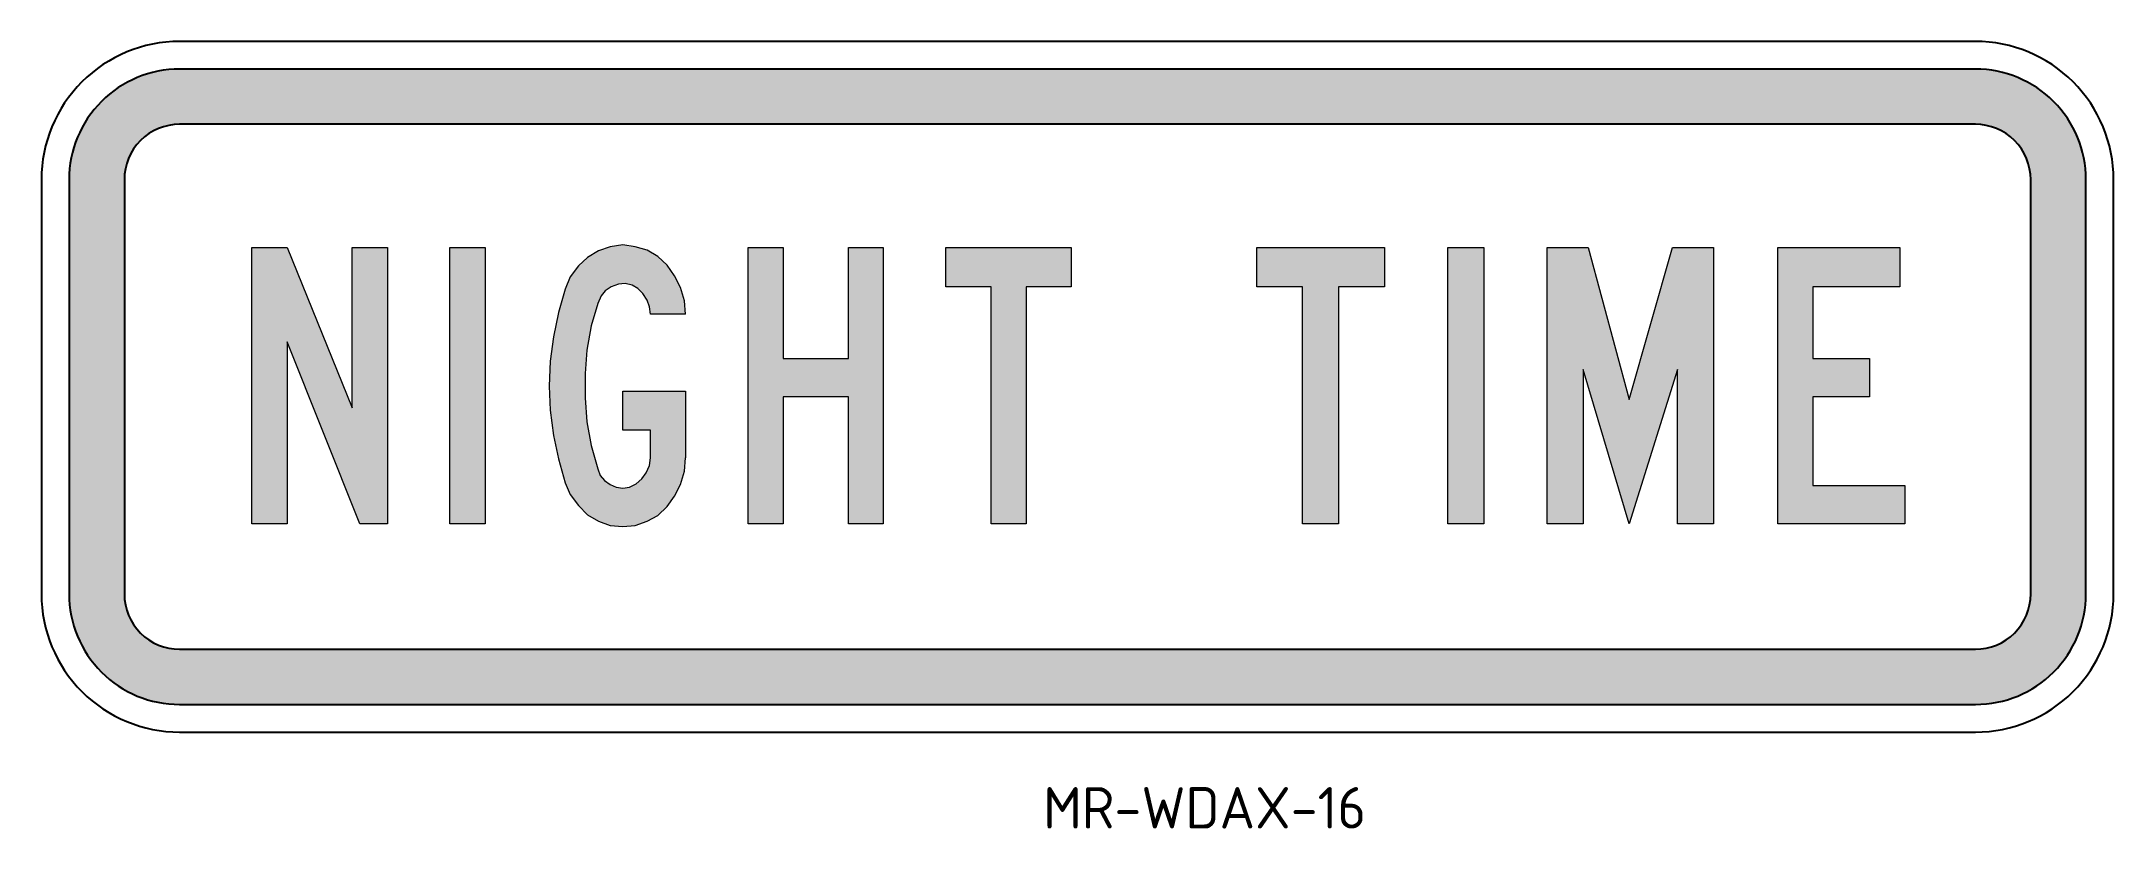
# Model space of a CAD drawing. Extents: x 141 to 291, y 128 to 185.
import ezdxf

# ---------------------------------------------------------------- set-up
doc = ezdxf.new("R2010")
doc.units = 0
doc.layers.get('0').update_dxf_attribs({"linetype": 'CONTINUOUS'})
doc.layers.add('T25', color=1, linetype='CONTINUOUS')
doc.styles.add('ISO', font='iso3098b.shx')

msp = doc.modelspace()

# ---------------------------------------------------------------- hatches: boundary and pattern name
at = {"layer": 'T25', "linetype": 'Continuous'}
h = msp.add_hatch(color=256, dxfattribs=at)
edge = h.paths.add_edge_path()
edge.add_line((150.54, 136.69), (280.54, 136.69))
edge.add_arc((280.54, 144.69), 8, 270, 360)
edge.add_line((288.54, 144.69), (288.54, 174.69))
edge.add_arc((280.54, 174.69), 8, 0, 90)
edge.add_line((280.54, 182.69), (150.54, 182.69))
edge.add_arc((150.54, 174.69), 8, 90, 180)
edge.add_line((142.54, 174.69), (142.54, 144.69))
edge.add_arc((150.54, 144.69), 8, 180, 270)
edge = h.paths.add_edge_path(flags=16)
edge.add_line((150.54, 140.69), (280.54, 140.69))
edge.add_arc((280.54, 144.69), 4, 270, 360)
edge.add_line((284.54, 144.69), (284.54, 174.69))
edge.add_arc((280.54, 174.69), 4, 0, 90)
edge.add_line((280.54, 178.69), (150.54, 178.69))
edge.add_arc((150.54, 174.69), 4, 90, 180)
edge.add_line((146.54, 174.69), (146.54, 144.69))
edge.add_arc((150.54, 144.69), 4, 180, 270)
h = msp.add_hatch(color=256, dxfattribs=at)
h.paths.add_polyline_path([(266.23, 149.76), (266.23, 169.77), (275.06, 169.77), (275.06, 166.93), (268.77, 166.93), (268.77, 161.73), (272.88, 161.73), (272.88, 158.95), (268.77, 158.95), (268.77, 152.55), (275.42, 152.55), (275.42, 149.76)])
h.paths.add_polyline_path([(249.54, 149.76), (249.54, 169.77), (252.51, 169.77), (255.47, 158.77), (258.61, 169.77), (261.57, 169.77), (261.57, 149.76), (258.97, 149.76), (258.97, 160.95), (255.47, 149.76), (252.14, 160.95), (252.14, 149.76)])
h.paths.add_polyline_path([(242.35, 149.76), (242.35, 169.77), (244.95, 169.77), (244.95, 149.76)])
h.paths.add_polyline_path([(231.83, 149.76), (231.83, 166.93), (228.51, 166.93), (228.51, 169.77), (237.76, 169.77), (237.76, 166.93), (234.43, 166.93), (234.43, 149.76)])
h.paths.add_polyline_path([(209.28, 149.76), (209.28, 166.93), (206.02, 166.93), (206.02, 169.77), (215.09, 169.77), (215.09, 166.93), (211.82, 166.93), (211.82, 149.76)])
h.paths.add_polyline_path([(191.69, 149.76), (191.69, 169.77), (194.23, 169.77), (194.23, 161.73), (198.95, 161.73), (198.95, 169.77), (201.48, 169.77), (201.48, 149.76), (198.95, 149.76), (198.95, 158.95), (194.23, 158.95), (194.23, 149.76)])
h.paths.add_polyline_path([(170.11, 149.76), (170.11, 169.77), (172.65, 169.77), (172.65, 149.76)])
h.paths.add_polyline_path([(155.78, 149.76), (155.78, 169.77), (158.32, 169.77), (163.04, 158.17), (163.04, 169.77), (165.58, 169.77), (165.58, 149.76), (163.58, 149.76), (158.32, 162.94), (158.32, 149.76)])
h.paths.add_polyline_path([(187.16, 164.94), (184.62, 164.94), (184.56, 165.48), (184.38, 165.97), (184.07, 166.45), (183.71, 166.81), (183.29, 167.05), (182.8, 167.17), (182.32, 167.11), (181.78, 166.93), (181.35, 166.63), (181.05, 166.27), (180.81, 165.72), (180.33, 164.09), (180.02, 162.34), (179.9, 160.65), (179.9, 158.89), (180.02, 157.14), (180.33, 155.45), (180.81, 153.75), (180.99, 153.27), (181.29, 152.91), (181.72, 152.61), (182.14, 152.42), (182.62, 152.36), (183.11, 152.42), (183.59, 152.67), (184.01, 153.03), (184.32, 153.45), (184.56, 154), (184.62, 154.54), (184.62, 156.54), (182.62, 156.54), (182.62, 159.38), (187.16, 159.38), (187.16, 154.54), (187.1, 153.57), (186.79, 152.61), (186.37, 151.76), (185.83, 151.03), (185.16, 150.37), (184.38, 149.95), (183.53, 149.64), (182.62, 149.58), (181.72, 149.64), (180.87, 149.95), (180.08, 150.43), (179.42, 151.09), (178.81, 151.88), (178.45, 152.73), (177.97, 154.48), (177.61, 156.17), (177.36, 157.99), (177.3, 159.74), (177.36, 161.55), (177.61, 163.31), (177.97, 165.06), (178.45, 166.75), (178.81, 167.66), (179.42, 168.44), (180.08, 169.05), (180.87, 169.53), (181.72, 169.83), (182.62, 169.96), (183.53, 169.83), (184.38, 169.59), (185.16, 169.11), (185.83, 168.5), (186.37, 167.72), (186.79, 166.87), (187.1, 165.91)])

# ---------------------------------------------------------------- linework, layer by layer
at = {"color": 1, "lineweight": 0}
for points in [[(155.78, 149.76), (155.78, 169.77), (158.32, 169.77), (163.04, 158.17), (163.04, 169.77), (165.58, 169.77), (165.58, 149.76), (163.58, 149.76), (158.32, 162.94), (158.32, 149.76), (155.78, 149.76), (155.78, 149.76)], [(170.11, 149.76), (170.11, 169.77), (172.65, 169.77), (172.65, 149.76), (170.11, 149.76), (170.11, 149.76)], [(182.62, 169.96), (181.72, 169.83), (180.87, 169.53), (180.08, 169.05), (179.42, 168.44), (178.81, 167.66), (178.45, 166.75)], [(187.16, 164.94), (187.1, 165.91), (186.79, 166.87), (186.37, 167.72), (185.83, 168.5), (185.16, 169.11), (184.38, 169.59), (183.53, 169.83), (182.62, 169.96)], [(191.69, 149.76), (191.69, 169.77), (194.23, 169.77), (194.23, 161.73), (198.95, 161.73), (198.95, 169.77), (201.48, 169.77), (201.48, 149.76), (198.95, 149.76), (198.95, 158.95), (194.23, 158.95), (194.23, 149.76), (191.69, 149.76), (191.69, 149.76)], [(209.28, 149.76), (209.28, 166.93), (206.02, 166.93), (206.02, 169.77), (215.09, 169.77), (215.09, 166.93), (211.82, 166.93), (211.82, 149.76), (209.28, 149.76), (209.28, 149.76)], [(231.83, 149.76), (231.83, 166.93), (228.51, 166.93), (228.51, 169.77), (237.76, 169.77), (237.76, 166.93), (234.43, 166.93), (234.43, 149.76), (231.83, 149.76), (231.83, 149.76)], [(242.35, 149.76), (242.35, 169.77), (244.95, 169.77), (244.95, 149.76), (242.35, 149.76), (242.35, 149.76)], [(249.54, 149.76), (249.54, 169.77), (252.51, 169.77), (255.47, 158.77), (258.61, 169.77), (261.57, 169.77), (261.57, 149.76), (258.97, 149.76), (258.97, 160.95), (255.47, 149.76), (252.14, 160.95), (252.14, 149.76), (249.54, 149.76), (249.54, 149.76)], [(266.23, 149.76), (266.23, 169.77), (275.06, 169.77), (275.06, 166.93), (268.77, 166.93), (268.77, 161.73), (272.88, 161.73), (272.88, 158.95), (268.77, 158.95), (268.77, 152.55), (275.42, 152.55), (275.42, 149.76), (266.23, 149.76), (266.23, 149.76)], [(178.45, 166.75), (177.97, 165.06), (177.61, 163.31), (177.36, 161.55), (177.3, 159.74), (177.36, 157.99), (177.61, 156.17), (177.97, 154.48), (178.45, 152.73)], [(187.16, 164.94), (184.62, 164.94), (184.56, 165.48), (184.38, 165.97), (184.07, 166.45), (183.71, 166.81), (183.29, 167.05), (182.8, 167.17), (182.32, 167.11), (181.78, 166.93), (181.35, 166.63), (181.05, 166.27), (180.81, 165.72), (180.33, 164.09), (180.02, 162.34), (179.9, 160.65), (179.9, 158.89), (180.02, 157.14), (180.33, 155.45), (180.81, 153.75), (180.99, 153.27), (181.29, 152.91), (181.72, 152.61), (182.14, 152.42), (182.62, 152.36), (183.11, 152.42), (183.59, 152.67), (184.01, 153.03), (184.32, 153.45), (184.56, 154), (184.62, 154.54)], [(184.62, 154.54), (184.62, 156.54), (182.62, 156.54), (182.62, 159.38), (187.16, 159.38), (187.16, 154.54)], [(182.62, 149.58), (183.53, 149.64), (184.38, 149.95), (185.16, 150.37), (185.83, 151.03), (186.37, 151.76), (186.79, 152.61), (187.1, 153.57), (187.16, 154.54)], [(178.45, 152.73), (178.81, 151.88), (179.42, 151.09), (180.08, 150.43), (180.87, 149.95), (181.72, 149.64), (182.62, 149.58)]]:
    msp.add_lwpolyline(points, dxfattribs=at)
at = {"layer": 'T25', "color": 3}
for points in [[(150.54, 134.69), (280.54, 134.69, 0.414214), (290.54, 144.69), (290.54, 174.69, 0.414214), (280.54, 184.69), (150.54, 184.69, 0.414214), (140.54, 174.69), (140.54, 144.69, 0.414214)], [(150.54, 136.69), (280.54, 136.69, 0.414214), (288.54, 144.69), (288.54, 174.69, 0.414214), (280.54, 182.69), (150.54, 182.69, 0.414214), (142.54, 174.69), (142.54, 144.69, 0.414214)], [(150.54, 140.69), (280.54, 140.69, 0.414214), (284.54, 144.69), (284.54, 174.69, 0.414214), (280.54, 178.69), (150.54, 178.69, 0.414214), (146.54, 174.69), (146.54, 144.69, 0.414214)]]:
    msp.add_lwpolyline(points, format="xyb", close=True, dxfattribs=at)

# ---------------------------------------------------------------- texts
at = {"layer": 'T25', "color": 3, "style": 'ISO'}
msp.add_text('MR-WDAX-16', height=3, dxfattribs=at).set_placement((213.06, 127.71))

doc.saveas('drawing.dxf')
